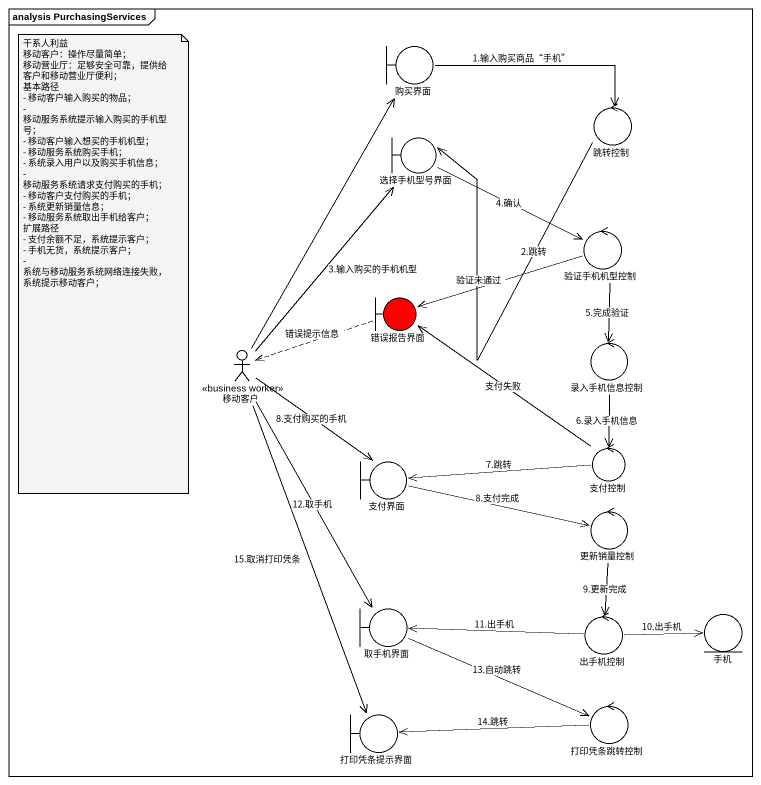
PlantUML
@startuml
mainframe analysis PurchasingServices
boundary 购买界面
control 跳转控制
boundary 选择手机型号界面
control 验证手机机型控制
boundary 错误报告界面 #FF0000
actor 移动客户 <<business worker>>
control 录入手机信息控制
boundary 支付界面
control 支付控制
control 更新销量控制
boundary 取手机界面
control 出手机控制
entity 手机
boundary 打印凭条提示界面
control 打印凭条跳转控制
购买界面 -right-> 跳转控制 : 1.输入购买商品“手机”
跳转控制 -left-> 选择手机型号界面 : 2.跳转
选择手机型号界面 -right-> 验证手机机型控制 : 4.确认
验证手机机型控制 -left-> 错误报告界面 : 验证未通过
验证手机机型控制 --> 录入手机信息控制 : 5.完成验证
错误报告界面 .left.> 移动客户 : 错误提示信息
移动客户 -up-> 购买界面
移动客户 -up-> 选择手机型号界面 : 3.输入购买的手机机型
移动客户 --> 支付界面 : 8.支付购买的手机
移动客户 --> 取手机界面 : 12.取手机
移动客户 --> 打印凭条提示界面 : 15.取消打印凭条
录入手机信息控制 --> 支付控制 : 6.录入手机信息
支付界面 -right-> 更新销量控制 : 8.支付完成
支付控制 -up-> 错误报告界面 : 支付失败
支付控制 -left-> 支付界面 : 7.跳转
更新销量控制 --> 出手机控制 : 9.更新完成
取手机界面 -right-> 打印凭条跳转控制 : 13.自动跳转
出手机控制 -left-> 取手机界面 : 11.出手机
出手机控制 -right-> 手机 : 10.出手机
打印凭条跳转控制 -left-> 打印凭条提示界面 : 14.跳转
note as N1
  干系人利益
  移动客户：操作尽量简单；
  移动营业厅：足够安全可靠，提供给客户和移动营业厅便利；
  基本路径
  - 移动客户输入购买的物品；
  - 移动服务系统提示输入购买的手机型号；
  - 移动客户输入想买的手机机型；
  - 移动服务系统购买手机；
  - 系统录入用户以及购买手机信息；
  - 移动服务系统请求支付购买的手机；
  - 移动客户支付购买的手机；
  - 系统更新销量信息；
  - 移动服务系统取出手机给客户；
  扩展路径
  - 支付余额不足，系统提示客户；
  - 手机无货，系统提示客户；
  - 系统与移动服务系统网络连接失败，系统提示移动客户；
end note
@enduml
